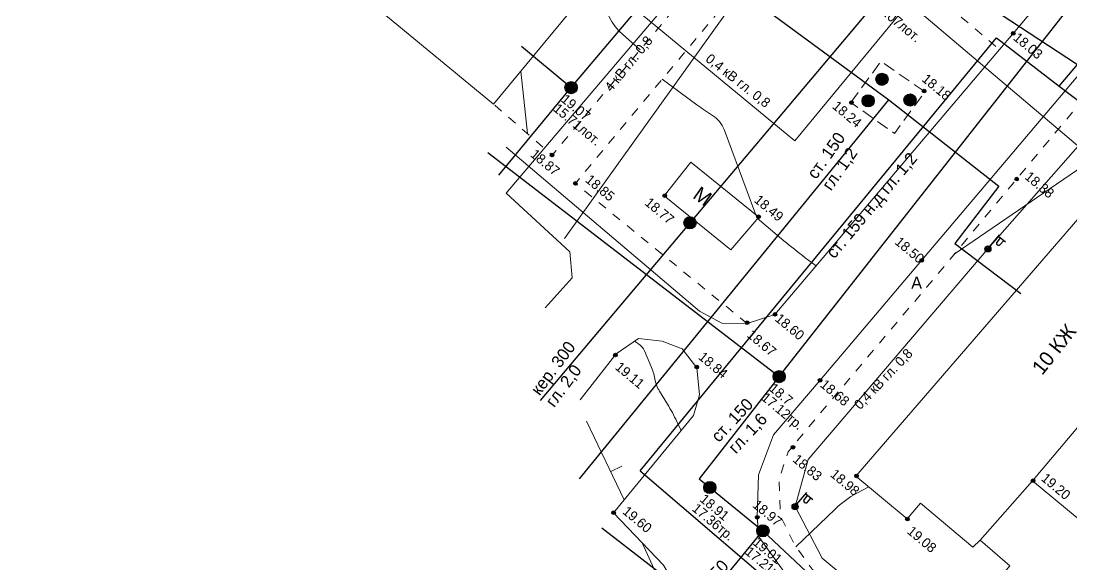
# Model space of a CAD drawing. Header units: metres. Extents: x 16881 to 20071, y 24181 to 25063.
# Drawn here: x 18106.4 to 18192.8, y 24702.7 to 24747.4 of the extents above; entities that cross this region are included whole.
import ezdxf

# ---------------------------------------------------------------- set-up
doc = ezdxf.new("R2010")
doc.units = ezdxf.units.M
doc.linetypes.add('g5_01_5x1_5', pattern=[1.5, 0.75, -0.75])
doc.linetypes.add('g5_02x1', pattern=[1.5, 1, -0.5])
for name, color, linetype in [('03_Здания и строения', 7, 'Continuous'), ('07_Объекты электропередачи', 7, 'Continuous'), ('10_Границы покрытий и угодий', 7, 'Continuous'), ('19_Горизонтали', 7, 'Continuous'), ('30_Канализация', 7, 'Continuous'), ('31_Водопровод', 7, 'Continuous'), ('32_Теплосеть', 7, 'Continuous'), ('33_Газопровод', 7, 'Continuous'), ('35_Телефон', 7, 'Continuous'), ('37_Кабель низкого напряжения', 7, 'Continuous'), ('38_Кабели высокого напряжения', 7, 'Continuous'), ('44_Крышки колодцев', 7, 'Continuous'), ('61_Отметки высоты поверхности', 7, 'Continuous')]:
    doc.layers.add(name, color=color, linetype=linetype)
doc.styles.add('LIKE11', font='bm431.shx')
doc.styles.add('LIKE14', font='p131.shx')
doc.styles.add('LIKE17', font='d431.shx')
doc.styles.add('LIKE32', font='peteri.shx')
doc.styles.add('Line_GUGK', font='')
doc.styles.get('Line_GUGK').set_extended_font_data('Bm431', italic=True)
doc.linetypes.add('g5_119_1', pattern='A,4,-1,[31,GUGK_2005.shx,S=0.1,R=0,X=0,Y=0],0.35,[31,GUGK_2005.shx,S=0.08,R=0,X=0,Y=0],3.3,[31,GUGK_2005.shx,S=0.08,R=180,X=0,Y=0],0.35,[31,GUGK_2005.shx,S=0.1,R=180,X=0,Y=0],-1', length=10)
doc.linetypes.add('g5_119_3', pattern='A,4,-1,[31,GUGK_2005.shx,S=0.1,R=0,X=0,Y=0],4,[31,GUGK_2005.shx,S=0.1,R=180,X=0,Y=0],-1', length=10)
doc.linetypes.add('g5_122_g', pattern='A,1,-1,1.5,-0.4,["Г",Line_GUGK,S=1,R=0,X=0,Y=-0.5],-1.5,1.5,-1,4,-1,4,-1,3', length=20.9)
doc.linetypes.add('g5_122_k', pattern='A,1,-1,1.5,-0.4,["К",Line_GUGK,S=1,R=0,X=0,Y=-0.5],-1.5,1.5,-1,4,-1,4,-1,3', length=20.9)
doc.linetypes.add('g5_122_kl', pattern='A,1,-1,1.5,-0.4,["Кл",Line_GUGK,S=1,R=0,X=0,Y=-0.5],-2.4,1.5,-1,4,-1,4,-1,3', length=21.8)
doc.linetypes.add('g5_122_t', pattern='A,1,-1,1.5,-0.4,["Т",Line_GUGK,S=1,R=0,X=0,Y=-0.5],-1.5,1.5,-1,4,-1,4,-1,3', length=20.9)
doc.linetypes.add('g5_122_v', pattern='A,1,-1,1.5,-0.4,["В",Line_GUGK,S=1,R=0,X=0,Y=-0.5],-1.5,1.5,-1,4,-1,4,-1,3', length=20.9)
doc.linetypes.add('g5_133_t', pattern='A,2,[27,GUGK_2005.shx,S=0.4,R=0,X=0,Y=0],2,-1,2,[27,GUGK_2005.shx,S=0.4,R=0,X=0,Y=0],2,-1,2,[27,GUGK_2005.shx,S=0.4,R=0,X=0,Y=0],2,-0.1,["V",Line_GUGK,S=1,R=0,X=0,Y=-0.5],-1', length=15.1)

# ---------------------------------------------------------------- blocks, each defined once
blk = doc.blocks.new('g5_330')
blk.add_hatch(color=0).paths.add_polyline_path([(0.15, 0, 1), (-0.15, 0, 1)])
at = {"color": 0}
blk.add_circle((0, 0), 0.15, dxfattribs=at)
blk = doc.blocks.new('g5_110_1c')
h = blk.add_hatch(color=255)
edge = h.paths.add_edge_path()
edge.add_arc((0, 0), 0.212, 0, 360)
edge = h.paths.add_edge_path(flags=16)
edge.add_arc((0, 0), 0.0975, 0, 360)
h = blk.add_hatch(color=0)
edge = h.paths.add_edge_path()
edge.add_arc((0, 0), 0.06, 0, 360)
at = {"color": 0}
for p, q in [((0, 0.25), (0, 1.5)), ((0, 1.375), (0.75, 1.375))]:
    blk.add_line(p, q, dxfattribs=at)
blk.add_lwpolyline([(0.2, 1.375), (0.2, 0.932, 1.040016), (0.55, 0.932), (0.55, 1.375)], format="xyb", dxfattribs=at)
for radius in [0.25, 0.06]:
    blk.add_circle((0, 0), radius, dxfattribs=at)
blk = doc.blocks.new('g5_117t')
h = blk.add_hatch(color=255)
h.paths.add_polyline_path([(-0.038, -0.038), (-0.461, -0.038, 0.367426), (-0.038, -0.461)])
h.paths.add_polyline_path([(0.037, -0.461, 0.367426), (0.461, -0.038), (0.037, -0.038)])
h.paths.add_polyline_path([(0.461, 0.037, 0.921954), (-0.461, 0.037)])
at = {"color": 0}
for points in [[(-0.5, 0), (0.5, 0)], [(0, -0.5), (0, 0)]]:
    blk.add_lwpolyline(points, dxfattribs=at)
blk.add_circle((0, 0), 0.5, dxfattribs=at)
blk = doc.blocks.new('g5_117')
h = blk.add_hatch(color=255)
h.paths.add_polyline_path([(-0.299, 0.352), (0.352, -0.299, 0.177899), (0.463, 0, 0.639215)])
h.paths.add_polyline_path([(-0.352, 0.299, 0.177899), (-0.463, 0, 0.639215), (0.299, -0.352)])
at = {"color": 0}
blk.add_lwpolyline([(0.354, -0.354), (-0.354, 0.354)], dxfattribs=at)
blk.add_circle((0, 0), 0.5, dxfattribs=at)
blk = doc.blocks.new('g5_117v')
h = blk.add_hatch(color=255)
h.paths.add_polyline_path([(-0.461, 0.037), (0.461, 0.037, 0.921954)])
h.paths.add_polyline_path([(0.461, -0.037), (-0.461, -0.037, 0.921954)])
at = {"color": 0}
blk.add_line((-0.5, 0), (0.5, 0), dxfattribs=at)
blk.add_circle((0, 0), 0.5, dxfattribs=at)
blk = doc.blocks.new('g5_117kb')
h = blk.add_hatch(color=255)
h.paths.add_polyline_path([(0.037, 0.037), (0.461, 0.037, 0.367426), (0.037, 0.461)])
h.paths.add_polyline_path([(-0.038, 0.461, 0.367426), (-0.461, 0.037), (-0.038, 0.037)])
h.paths.add_polyline_path([(-0.038, -0.038), (-0.461, -0.038, 0.367426), (-0.038, -0.461)])
h.paths.add_polyline_path([(0.037, -0.461, 0.367426), (0.461, -0.038), (0.037, -0.038)])
at = {"color": 0}
for points in [[(-0.5, 0), (0.5, 0)], [(0, 0.5), (0, -0.5)]]:
    blk.add_lwpolyline(points, dxfattribs=at)
blk.add_circle((0, 0), 0.5, dxfattribs=at)
blk = doc.blocks.new('g_scratch')
at = {"color": 0, "linetype": 'ByBlock', "lineweight": 15}
blk.add_line((0, 0), (1, 0), dxfattribs=at)

msp = doc.modelspace()

# ---------------------------------------------------------------- linework, layer by layer
at = {"layer": '03_Здания и строения', "color": 7, "linetype": 'Continuous', "lineweight": 20, "flags": 128}
for points in [[(18147.967, 24761.632), (18152.128, 24758.005), (18153.103, 24759.345), (18157.671, 24755.564), (18145.291, 24740.584), (18136.4, 24747.902), (18144.917, 24757.796), (18147.967, 24761.632)], [(18208, 24731.426), (18199.567, 24738.362), (18175.08, 24710.013), (18179.306, 24706.502), (18180.399, 24707.8), (18184.706, 24704.164), (18185.293, 24704.75), (18189.607, 24709.634), (18203.229, 24725.773), (18208, 24731.426)], [(18161.495, 24735.809), (18167.109, 24731.308), (18164.786, 24728.598), (18159.317, 24733.05), (18161.495, 24735.809)], [(18185.293, 24704.75), (18187.749, 24702.631), (18184.546, 24698.823), (18197.804, 24687.855), (18205.231, 24696.698), (18189.607, 24709.634), (18185.293, 24704.75)]]:
    msp.add_lwpolyline(points, dxfattribs=at)
at = {"layer": '10_Границы покрытий и угодий', "color": 7, "linetype": 'Continuous', "lineweight": 20, "flags": 128}
for points in [[(18122.246, 24805.355), (18125.07, 24807.279), (18128.573, 24808.313), (18131.437, 24807.155), (18133.361, 24805.911), (18142.232, 24798.505), (18143.845, 24797.159), (18144.403, 24796.693), (18162.995, 24781.199), (18179.276, 24767.613), (18191.596, 24756.859), (18192.632, 24754.041), (18192.134, 24751.296), (18189.165, 24747.761), (18188.02, 24746.398), (18186.89, 24745.066), (18168.425, 24723.306)], [(18216.834, 24730.915), (18217.028, 24734.549), (18215.195, 24737.443), (18206.354, 24745.007), (18202.771, 24746.933), (18199.459, 24747.259), (18196.977, 24746.216), (18194.571, 24744.366), (18172.132, 24717.888), (18168.306, 24713.416), (18167.063, 24710.108), (18166.964, 24706.628), (18167.096, 24705.023), (18169.99, 24701.009), (18182.287, 24690.784), (18188.946, 24685.383), (18192.146, 24684.233), (18195.399, 24684.599), (18198.188, 24686.573)], [(18168.425, 24723.306), (18166.141, 24722.547), (18164.06, 24722.596), (18162.221, 24723.564), (18146.329, 24737.043)], [(18158.936, 24694.049), (18159.976, 24695.586), (18160.7, 24697.897), (18160.513, 24700.534), (18159.268, 24702.681), (18155.142, 24706.986), (18161.716, 24715.003), (18162.214, 24716.705), (18162.007, 24718.903), (18160.804, 24720.48), (18159.144, 24721.102), (18157.194, 24721.31), (18155.368, 24720.065), (18152.418, 24716.276)]]:
    msp.add_lwpolyline(points, dxfattribs=at)
at = {"layer": '10_Границы покрытий и угодий', "color": 7, "linetype": 'g5_01_5x1_5', "lineweight": 20, "flags": 128}
for points in [[(18107.559, 24783.586), (18106.425, 24784.723), (18121.487, 24801.519), (18129.108, 24794.532), (18137.887, 24786.964), (18146.363, 24779.915), (18155.498, 24772.218), (18163.964, 24764.888), (18170.061, 24760.055), (18163.055, 24751.882), (18150.102, 24736.399), (18145.291, 24740.584)], [(18166.141, 24722.547), (18152.008, 24734.067), (18165.261, 24749.953), (18167.308, 24752.288), (18168.432, 24751.394), (18171.142, 24749.203), (18173.16, 24751.596), (18175.688, 24754.545), (18186.89, 24745.066)], [(18203.229, 24725.773), (18207.45, 24722.242), (18215.42, 24731.587), (18215.649, 24733.14), (18214.812, 24735.634), (18205.317, 24743.862), (18202.745, 24745.231), (18199.661, 24745.537), (18197.272, 24744.393), (18195.312, 24742.821), (18188.159, 24734.252), (18180.944, 24725.594), (18173.403, 24716.665), (18169.51, 24712.009), (18168.774, 24709.831), (18168.856, 24706.755), (18170.027, 24704.359), (18171.47, 24702.371), (18180.291, 24694.993), (18189.575, 24687.044), (18192.106, 24686.063), (18195.21, 24686.445), (18197.804, 24687.855)]]:
    msp.add_lwpolyline(points, dxfattribs=at)
at = {"layer": '19_Горизонтали', "color": 32, "linetype": 'Continuous', "lineweight": 20, "flags": 128}
for points, elevation in [([(18154.115, 24751.261), (18154.308, 24749.4, 0.189734), (18155.911, 24746.309), (18157.346, 24745.057)], 18.5), ([(18171.801, 24727.284), (18170.91, 24727.962, -0.012479), (18169.161, 24729.362), (18167.151, 24731.055, -0.103807), (18166.914, 24731.358), (18166.914, 24731.358, -0.025005), (18166.759, 24731.718), (18164.232, 24738.491, 0.163584), (18163.293, 24739.648), (18163.293, 24739.648, -0.017894), (18161.997, 24740.537), (18159.157, 24742.636)], 18.5), ([(18183.151, 24728.242), (18194.789, 24736.195, 0.001778), (18197.543, 24738.091), (18198.756, 24738.933, 0.028681), (18199.063, 24739.173), (18199.063, 24739.173, -0.20919), (18199.404, 24739.282), (18199.642, 24739.257, 0.030285), (18200.509, 24739.22), (18202.157, 24739.249, 0.191116), (18202.601, 24739.434), (18202.601, 24739.434, -0.046832), (18203.003, 24739.758), (18204.342, 24740.646, -0.136862), (18204.599, 24740.73), (18204.599, 24740.73, -0.044514), (18204.878, 24740.716), (18209.713, 24740.053)], 18.5), ([(18156.875, 24721.092), (18157.207, 24720.877, -0.148754), (18157.697, 24720.298), (18158.227, 24719.065, -0.058405), (18158.543, 24718.006), (18158.543, 24718.006, 0.094861), (18158.93, 24716.984), (18159.577, 24715.93, -0.025708), (18160.355, 24714.506), (18160.707, 24713.773)], 19), ([(18176.136, 24709.135), (18175.152, 24708.609, 0.068871), (18173.364, 24707.31), (18170.137, 24704.207)], 19), ([(18157.495, 24704.531), (18159.057, 24701.108, 0.017016), (18159.355, 24700.51), (18159.355, 24700.51, -0.00229), (18159.671, 24699.921), (18160.617, 24698.135, -0.011229), (18160.669, 24698.03), (18160.694, 24697.978)], 19.5)]:
    msp.add_lwpolyline(points, format="xyb", dxfattribs=dict(at, elevation=elevation))
for points, elevation in [([(18147.53, 24743.293), (18148.061, 24738.174)], 19), ([(18156.036, 24708.076), (18152.928, 24714.536)], 19.5)]:
    msp.add_lwpolyline(points, dxfattribs=dict(at, elevation=elevation))
at = {"layer": '30_Канализация', "color": 42, "linetype": 'g5_122_kl', "lineweight": 30, "flags": 128}
for points in [[(18134.044, 24787.91), (18140.893, 24781.532), (18163.707, 24762.892), (18177.965, 24750.436), (18180.126, 24752.496), (18203.22, 24737.361), (18222.95, 24759.506), (18228.778, 24767.509), (18232.556, 24772.104)], [(18149.132, 24716.241), (18177.965, 24750.436)]]:
    msp.add_lwpolyline(points, dxfattribs=at)
at = {"layer": '30_Канализация', "color": 12, "linetype": 'g5_122_k', "lineweight": 30, "flags": 128}
for points in [[(18145.728, 24734.744), (18151.657, 24741.941), (18172.447, 24766.517)], [(18147.581, 24745.357), (18151.657, 24741.941)], [(18154.181, 24705.77), (18189.966, 24678.073), (18229.637, 24647.39), (18237.585, 24641.54), (18268.139, 24619.008), (18272.259, 24615.562)]]:
    msp.add_lwpolyline(points, dxfattribs=at)
at = {"layer": '31_Водопровод', "color": 94, "linetype": 'g5_122_v', "lineweight": 30, "flags": 128}
for points in [[(18144.823, 24736.598), (18168.768, 24718.189), (18195.053, 24751.647), (18232.057, 24721.478)], [(18168.768, 24718.189), (18162.187, 24709.793), (18163.071, 24709.08), (18167.433, 24705.522)], [(18156.857, 24692.624), (18167.433, 24705.522), (18182.593, 24691.308), (18219.285, 24661.116), (18224.123, 24666.515)]]:
    msp.add_lwpolyline(points, dxfattribs=at)
at = {"layer": '32_Теплосеть', "color": 5, "linetype": 'g5_122_t', "lineweight": 30, "flags": 128}
for points in [[(18167.981, 24748.138), (18177.785, 24740.925), (18186.834, 24733.849), (18183.208, 24729.124), (18188.653, 24725.021)], [(18152.344, 24709.776), (18177.785, 24740.925)]]:
    msp.add_lwpolyline(points, dxfattribs=at)
at = {"layer": '32_Теплосеть', "color": 7, "linetype": 'g5_02x1', "lineweight": 20, "flags": 128}
msp.add_lwpolyline([(18174.662, 24740.724), (18177.137, 24744.092), (18180.746, 24741.6), (18178.254, 24738.18), (18174.662, 24740.724)], dxfattribs=at)
at = {"layer": '33_Газопровод', "color": 132, "linetype": 'g5_122_g', "lineweight": 30, "flags": 128}
for points in [[(18191.786, 24742.053), (18206.365, 24759.26)], [(18157.335, 24710.451), (18186.635, 24746.035), (18191.786, 24742.053), (18198.424, 24737.039)], [(18157.335, 24710.451), (18171.23, 24698.564), (18271.46, 24614.15)]]:
    msp.add_lwpolyline(points, dxfattribs=at)
at = {"layer": '35_Телефон', "color": 6, "linetype": 'g5_133_t', "lineweight": 20, "flags": 128}
msp.add_lwpolyline([(18169.018, 24754.512), (18151.109, 24729.549)], dxfattribs=at)
at = {"layer": '37_Кабель низкого напряжения', "color": 1, "linetype": 'g5_119_3', "lineweight": 20, "flags": 128}
for points in [[(18196.33, 24734.614), (18179.425, 24748.909), (18170.067, 24737.573), (18153.867, 24750.961)], [(18216.554, 24703.744), (18212.741, 24707.103), (18220.969, 24728.634), (18200.345, 24745.075), (18185.933, 24728.682), (18171.142, 24711.378), (18170.074, 24707.507), (18172.298, 24703.261), (18190.363, 24688.213), (18207.077, 24672.629), (18255.217, 24632.671), (18278.484, 24660.058), (18282.618, 24664.477)]]:
    msp.add_lwpolyline(points, dxfattribs=at)
at = {"layer": '38_Кабели высокого напряжения', "color": 1, "linetype": 'g5_119_1', "lineweight": 20, "flags": 128}
msp.add_lwpolyline([(18149.522, 24723.848), (18151.75, 24726.309), (18151.565, 24728.445), (18146.318, 24733.273), (18177.638, 24770.153), (18231.249, 24727.339), (18233.312, 24729.801)], dxfattribs=at)

# ---------------------------------------------------------------- block references
at = {"layer": '07_Объекты электропередачи', "color": 7, "linetype": 'Continuous', "lineweight": 20, "rotation": 320.2655211251469}
for p in [(18185.933, 24728.682), (18170.074, 24707.507)]:
    msp.add_blockref('g5_110_1c', p, dxfattribs=at)
at = {"layer": '19_Горизонтали', "color": 32, "linetype": 'Continuous', "lineweight": -3, "rotation": 25.68814168538473}
msp.add_blockref('g_scratch', (18154.918, 24710.4, 19.5), dxfattribs=at)
at = {"layer": '44_Крышки колодцев', "color": 7, "linetype": 'Continuous', "lineweight": 20}
for name, p, rotation in [('g5_117t', (18177.22, 24742.626), 320.2655211251469), ('g5_117kb', (18151.657, 24741.941, 19.07), 320.2655211251469), ('g5_117t', (18176.085, 24740.86), 320.2655211251469), ('g5_117t', (18179.527, 24740.924), 320.2655211251469), ('g5_117', (18161.431, 24730.827), 320.2655211251469), ('g5_117v', (18168.768, 24718.189, 18.696), 320.2244407250127), ('g5_117v', (18163.071, 24709.08, 18.906), 320.2244407250127), ('g5_117v', (18167.433, 24705.522, 19.014), 320.2244407250127)]:
    msp.add_blockref(name, p, dxfattribs=dict(at, rotation=rotation))
at = {"layer": '61_Отметки высоты поверхности', "color": 7, "linetype": 'Continuous', "lineweight": 20}
for p, rotation in [((18188.02, 24746.398, 18.034), 320.2244407250127), ((18180.687, 24741.656), 320.1837874390728), ((18174.707, 24740.717), 320.1837874390728), ((18150.099, 24736.401), 320.1837874390728), ((18152.008, 24734.067), 320.1837874390728), ((18188.299, 24734.422), 320.1837874390728), ((18159.359, 24733.051), 320.1837874390728), ((18167.071, 24731.332), 320.1837874390728), ((18180.496, 24727.754), 320.1837874390728), ((18168.425, 24723.306, 18.597), 320.2244407250127), ((18166.138, 24722.616), 320.1837874390728), ((18155.304, 24719.965), 320.1837874390728), ((18161.994, 24718.973), 320.1837874390728), ((18172.132, 24717.888, 18.682), 320.2244407250127), ((18169.897, 24712.379), 320.1837874390728), ((18175.137, 24710.031), 320.1837874390728), ((18189.646, 24709.634), 320.1837874390728), ((18155.155, 24707.007), 320.1837874390728), ((18166.964, 24706.628, 18.972), 320.2244407250127), ((18179.312, 24706.477), 320.1837874390728)]:
    msp.add_blockref('g5_330', p, dxfattribs=dict(at, rotation=rotation))

# ---------------------------------------------------------------- texts
at = {"color": 7, "linetype": 'Continuous', "lineweight": 15, "ltscale": 0.5, "style": 'LIKE11'}
for s, rotation, p in [('15.07лот.', 320.22443, (18176.429, 24748.592)), ('19.07', 320.26552, (18150.762, 24740.864)), ('15.71лот.', 320.26552, (18150.123, 24740.095)), ('18.7', 320.22443, (18167.872, 24717.113)), ('17.12тр.', 320.22443, (18167.232, 24716.344)), ('18.91', 320.22443, (18162.175, 24708.004)), ('17.36тр.', 320.22443, (18161.536, 24707.235)), ('19.01', 320.22443, (18166.537, 24704.446)), ('17.21тр.', 320.22443, (18165.897, 24703.677))]:
    msp.add_text(s, height=0.8, rotation=rotation, dxfattribs=at).set_placement(p)
at = {"layer": '03_Здания и строения', "color": 7, "linetype": 'Continuous', "lineweight": 15, "style": 'LIKE14'}
for s, rotation, p in [('М', 324.62501, (18161.581, 24732.918)), ('10 КЖ', 51.67278, (18190.4, 24718.246))]:
    msp.add_text(s, height=1.2, rotation=rotation, dxfattribs=at).set_placement(p)
at = {"layer": '10_Границы покрытий и угодий', "color": 7, "linetype": 'Continuous', "lineweight": 15, "style": 'LIKE11'}
msp.add_text('А', height=1, dxfattribs=at).set_placement((18179.625, 24725.407))
at = {"layer": '30_Канализация', "color": 42, "linetype": 'Continuous', "lineweight": 15, "style": 'LIKE32'}
for s, p in [('кер. 300', (18149.064, 24716.569)), ('гл. 2,0', (18150.268, 24715.597))]:
    msp.add_text(s, height=1, rotation=53.30846, dxfattribs=at).set_placement(p)
at = {"layer": '31_Водопровод', "color": 94, "linetype": 'Continuous', "lineweight": 15, "style": 'LIKE32'}
for s, p in [('ст. 150', (18163.806, 24712.724)), ('гл. 1,6', (18165.215, 24711.79)), ('ст. 150', (18161.783, 24699.446))]:
    msp.add_text(s, height=1, rotation=46.90625, dxfattribs=at).set_placement(p)
at = {"layer": '32_Теплосеть', "color": 5, "linetype": 'Continuous', "lineweight": 15, "style": 'LIKE32'}
for s, p in [('ст. 150', (18171.801, 24734.343)), ('гл. 1,2', (18173.028, 24733.4))]:
    msp.add_text(s, height=1, rotation=54.68395, dxfattribs=at).set_placement(p)
at = {"layer": '33_Газопровод', "color": 132, "linetype": 'Continuous', "lineweight": 15, "style": 'LIKE32'}
msp.add_text('ст. 159 н.д гл. 1,2', height=1, rotation=50.15855, dxfattribs=at).set_placement((18173.302, 24727.82))
at = {"layer": '37_Кабель низкого напряжения', "color": 1, "linetype": 'Continuous', "lineweight": 15, "style": 'LIKE32'}
for rotation, p in [(321.85433, (18162.645, 24744.165)), (46.37919, (18175.424, 24715.422))]:
    msp.add_text('0,4 кВ гл. 0,8', height=0.8, rotation=rotation, dxfattribs=at).set_placement(p)
at = {"layer": '38_Кабели высокого напряжения', "color": 1, "linetype": 'Continuous', "lineweight": 15, "style": 'LIKE32'}
msp.add_text('4 кВ гл. 0,8', height=0.8, rotation=50.812, dxfattribs=at).set_placement((18154.964, 24741.537))
at = {"layer": '61_Отметки высоты поверхности', "color": 7, "linetype": 'Continuous', "lineweight": 15, "ltscale": 0.5, "style": 'LIKE17'}
for s, rotation, p in [('18.03', 320.22443, (18187.956, 24745.93)), ('18.18', 320.18378, (18180.43, 24742.537, 4.265)), ('18.24', 320.18378, (18173.072, 24740.305, 4.265)), ('18.87', 320.18378, (18148.243, 24736.346, -14.745)), ('18.85', 320.18378, (18152.765, 24734.254, -14.745)), ('18.38', 320.18378, (18188.897, 24734.506, 4.265)), ('18.49', 320.18378, (18166.646, 24732.594, -14.745)), ('18.77', 320.18378, (18157.652, 24732.366, -14.745)), ('18.50', 320.18378, (18178.213, 24729.15, 4.265)), ('18.60', 320.22443, (18168.362, 24722.839)), ('18.67', 320.18378, (18166.053, 24721.509, -14.745)), ('18.84', 320.18378, (18162.06, 24719.695, -14.745)), ('19.11', 320.18378, (18155.218, 24718.858, -14.745)), ('18.68', 320.22443, (18172.069, 24717.421)), ('18.83', 320.18378, (18169.812, 24711.272, -14.745)), ('18.98', 320.18378, (18172.901, 24710.051, -14.745)), ('19.20', 320.18378, (18190.244, 24709.718, 4.265)), ('18.97', 320.22443, (18166.516, 24707.533)), ('19.60', 320.18378, (18155.817, 24707.004, -14.745)), ('19.08', 320.18378, (18179.226, 24705.37, -14.745))]:
    msp.add_text(s, height=0.8, rotation=rotation, dxfattribs=at).set_placement(p)

doc.saveas('drawing.dxf')
